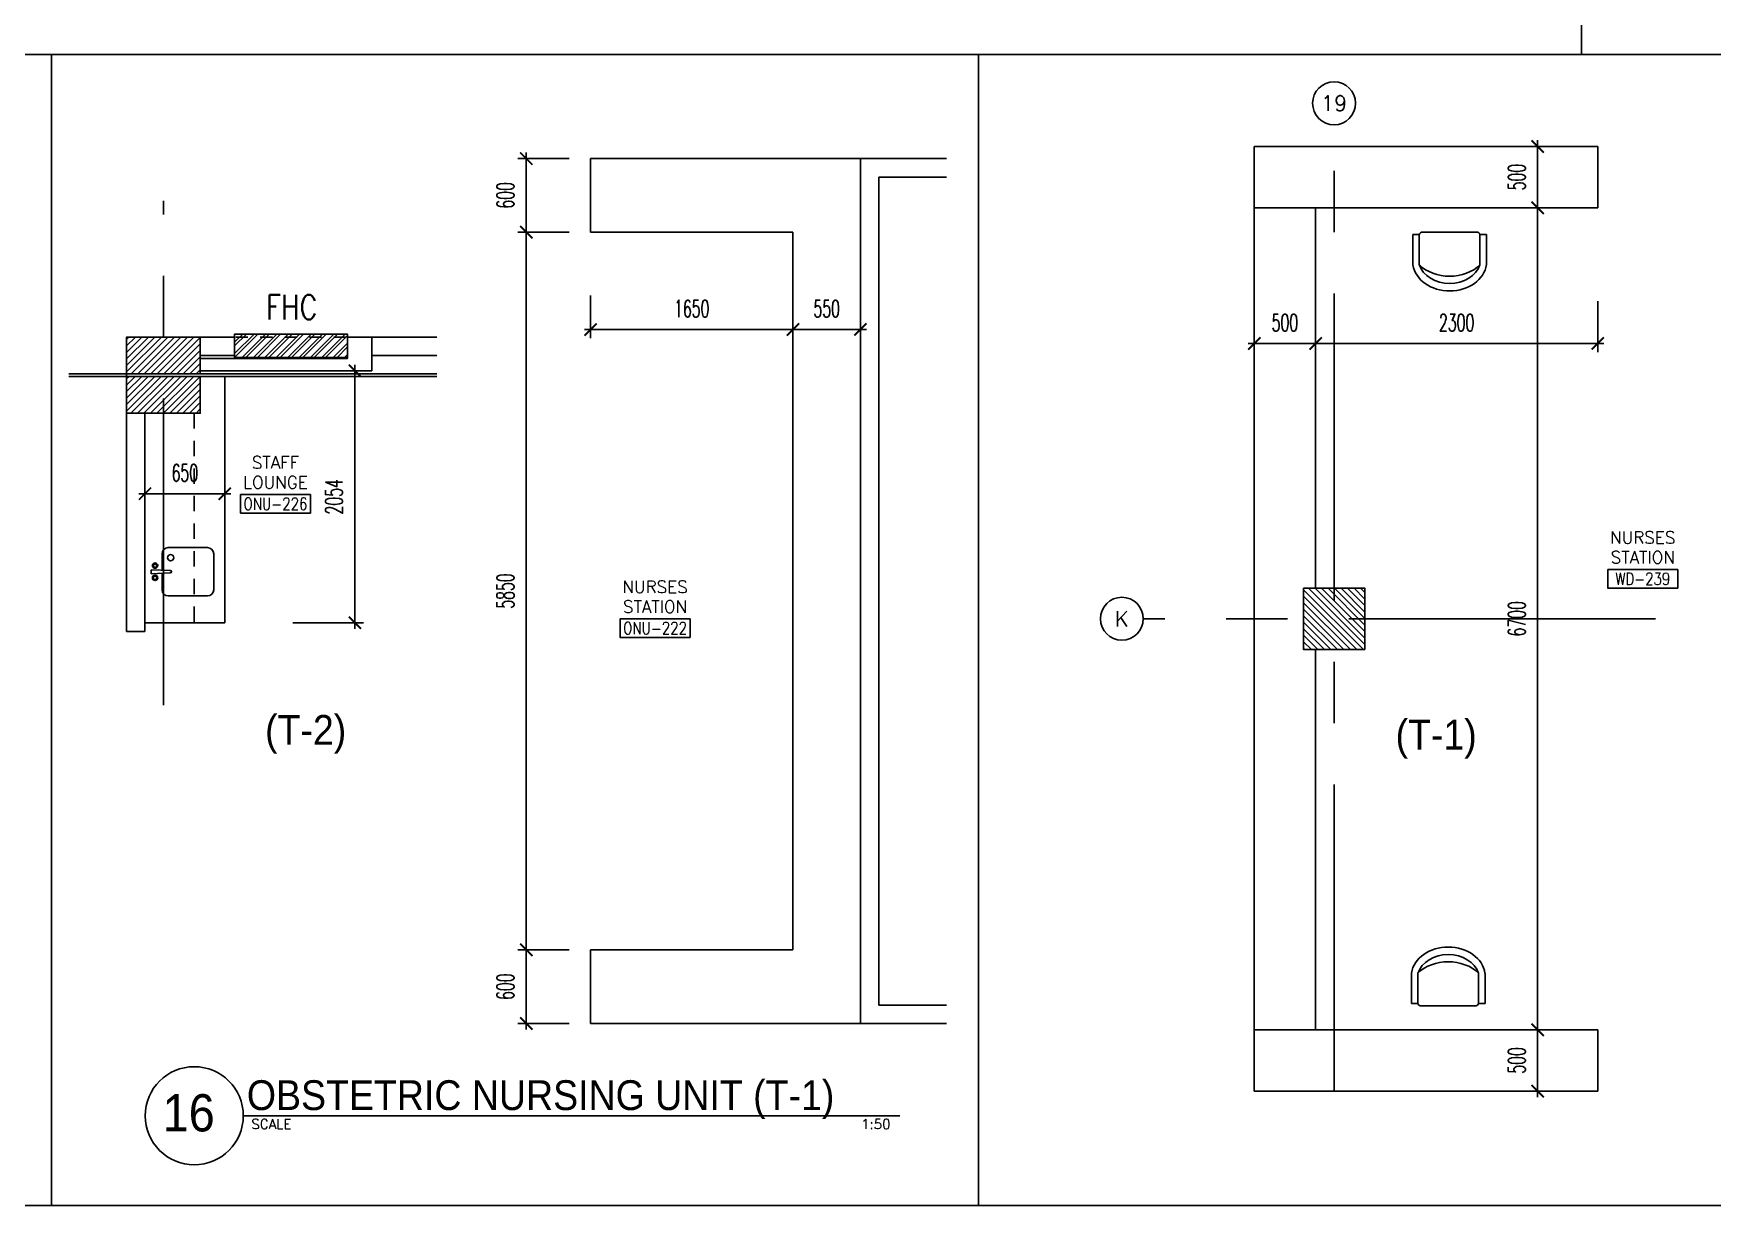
# Model space of a CAD drawing. Extents: x 417759.1 to 417809, y 43468.8 to 43507.6.
# Drawn here: x 417780.79 to 417794.48, y 43468.76 to 43478.31 of the extents above; entities that cross this region are included whole.
import ezdxf
from ezdxf.enums import TextEntityAlignment as Align

# ---------------------------------------------------------------- set-up
doc = ezdxf.new("R2010")
doc.units = 0
doc.header["$MEASUREMENT"] = 0
doc.header["$PDMODE"] = 3
doc.header["$PDSIZE"] = 0.1
for name, pattern in [('CENTERX2', [4, 2.5, -0.5, 0.5, -0.5]), ('HIDDEN', [0.375, 0.25, -0.125]), ('HIDDEN2', [0.1875, 0.125, -0.0625])]:
    doc.linetypes.add(name, pattern=pattern)
doc.layers.get('0').update_dxf_attribs({"linetype": 'CONTINUOUS'})
doc.layers.get('DEFPOINTS').update_dxf_attribs({"linetype": 'CONTINUOUS'})
for name, color, linetype in [('AX', 6, 'CONTINUOUS'), ('AX-CR', 2, 'CONTINUOUS'), ('AX-DIM', 4, 'CONTINUOUS'), ('AX-TXT', 4, 'CONTINUOUS'), ('AXES', 11, 'CENTERX2'), ('COL', 2, 'CONTINUOUS'), ('COUNTER', 2, 'CONTINUOUS'), ('DIM', 4, 'CONTINUOUS'), ('Doted', 3, 'HIDDEN2'), ('EJ', 9, 'CONTINUOUS'), ('FHC', 4, 'CONTINUOUS'), ('FMCHAIR', 5, 'CONTINUOUS'), ('HAT', 8, 'CONTINUOUS'), ('RM-BOX', 2, 'CONTINUOUS'), ('RM-NAME', 2, 'CONTINUOUS'), ('RM-NO', 2, 'CONTINUOUS'), ('TXT', 2, 'CONTINUOUS'), ('TXT1', 2, 'CONTINUOUS'), ('WALL', 6, 'CONTINUOUS')]:
    doc.layers.add(name, color=color, linetype=linetype)
doc.styles.add('ROMANS', font='ROMANS.shx', dxfattribs={"width": 0.6})
doc.styles.add('TTXT', font='swisse.ttf', dxfattribs={"width": 0.6})
doc.dimstyles.new('STANDARD in', dxfattribs={"dimtxt": 0.14, "dimasz": 0.1, "dimexe": 0.07, "dimexo": 0.05, "dimgap": 0.1, "dimtad": 1, "dimdec": 0, "dimlfac": 1000, "dimzin": 0, "dimdsep": 46, "dimtxsty": 'ROMANS', "dimblk": 'ARCHTICK', "dimcen": 0.05, "dimdle": 0.05, "dimclrd": 4, "dimclre": 4, "dimclrt": 2, "dimadec": 0, "dimazin": 0, "dimtfac": 1, "dimtdec": 0, "dimtmove": 2, "dimatfit": 3, "dimfxl": 0, "dimtolj": 1, "dimtzin": 0, "dimarcsym": 0})

# ---------------------------------------------------------------- blocks, each defined once
blk = doc.blocks.new('CHR3')
for p, q in [((-0.039, 0.5), (-0.558, 0.5)), ((-0.039, 0.5), (-0.039, 0.412)), ((-0.05, 0.412), (-0.558, 0.412)), ((0, 0.362), (0, -0.362)), ((-0.05, -0.412), (-0.558, -0.412)), ((-0.039, -0.411), (-0.039, -0.5)), ((-0.039, -0.5), (-0.553, -0.5))]:
    blk.add_line(p, q)
for centre, radius, start, end in [((-0.497, 0), 0.503, 97.0495, 263.5769), ((-0.446, 0), 0.427, 105.249, 254.751), ((-0.212, 0), 0.538, 130.0756, 229.9244), ((-0.05, 0.362), 0.05, 0, 90), ((-0.05, -0.362), 0.05, 270, 0)]:
    blk.add_arc(centre, radius, start, end)
blk = doc.blocks.new('RM1')
at = {"layer": 'RM-BOX'}
blk.add_lwpolyline([(570, -200), (-570, -200), (-570, -500), (570, -500)], close=True, dxfattribs=at)
at = {"layer": 'RM-NAME', "style": 'ROMANS'}
for tag, p in [('ROOMNAME1', (0, 324)), ('ROOMNAME2', (0, 0))]:
    blk.add_attdef(tag, text='', height=200, dxfattribs=at).set_placement(p, align=Align.MIDDLE)
at = {"layer": 'RM-NO', "style": 'ROMANS', "width": 0.8}
blk.add_attdef('ROOMNO', text='', height=200, dxfattribs=at).set_placement((0, -350), align=Align.MIDDLE)
blk = doc.blocks.new('COL50')
at = {"layer": 'COL'}
blk.add_lwpolyline([(-250, 250), (-250, -250), (250, -250), (250, 250)], close=True, dxfattribs=at)
blk = doc.blocks.new('*X259')
at = {"color": 0}
for p, q in [((238729, 162732), (239186, 163190)), ((238729, 162785), (239133, 163190)), ((238729, 162838), (239080, 163190)), ((238729, 162891), (239027, 163190)), ((238729, 162944), (238974, 163190)), ((238729, 162997), (238921, 163190)), ((238729, 163050), (238868, 163190)), ((238729, 163103), (238815, 163190)), ((238729, 163157), (238762, 163190)), ((238739, 162690), (239229, 163179)), ((238792, 162690), (239229, 163126)), ((238845, 162690), (239229, 163073)), ((238898, 162690), (239229, 163020)), ((238951, 162690), (239229, 162967)), ((239004, 162690), (239229, 162914)), ((239057, 162690), (239229, 162861)), ((239110, 162690), (239229, 162808)), ((239163, 162690), (239229, 162755)), ((239216, 162690), (239229, 162702))]:
    blk.add_line(p, q, dxfattribs=at)
blk = doc.blocks.new('_ARCHTICK')
at = {"color": 0, "linetype": 'ByBlock', "const_width": 0.15}
blk.add_lwpolyline([(-0.5, -0.5), (0.5, 0.5)], dxfattribs=at)
blk = doc.blocks.new('*D260')
at = {"layer": 'DEFPOINTS', "color": 0, "linetype": 'ByBlock'}
for p in [(417792.638, 43476.892), (417792.471, 43470.192), (417793.055, 43470.192)]:
    blk.add_point(p, dxfattribs=at)
at = {"layer": 'DIM', "color": 4, "linetype": 'ByBlock', "lineweight": -2}
for p, q in [((417792.688, 43476.892), (417793.125, 43476.892)), ((417793.055, 43476.942), (417793.055, 43470.142)), ((417792.521, 43470.192), (417793.125, 43470.192))]:
    blk.add_line(p, q, dxfattribs=at)
at = {"layer": 'DIM', "color": 4, "linetype": 'ByBlock', "lineweight": -2, "xscale": 0.1, "yscale": 0.1, "zscale": 0.1}
for p, rotation in [((417793.055, 43476.892), 90), ((417793.055, 43470.192), 270)]:
    blk.add_blockref('_ARCHTICK', p, dxfattribs=dict(at, rotation=rotation))
at = {"layer": 'DIM', "color": 2, "linetype": 'ByBlock', "insert": (417792.885, 43473.542), "char_height": 0.14, "attachment_point": 5, "rotation": 90, "style": 'ROMANS'}
blk.add_mtext('\\A1;6700', dxfattribs=at)
blk = doc.blocks.new('*D261')
at = {"layer": 'DEFPOINTS', "color": 0, "linetype": 'ByBlock'}
for p in [(417792.633, 43477.392), (417792.62, 43476.892), (417793.055, 43476.892)]:
    blk.add_point(p, dxfattribs=at)
at = {"layer": 'DIM', "color": 4, "linetype": 'ByBlock', "lineweight": -2}
for p, q in [((417793.055, 43477.442), (417793.055, 43476.842)), ((417792.683, 43477.392), (417793.125, 43477.392)), ((417792.67, 43476.892), (417793.125, 43476.892))]:
    blk.add_line(p, q, dxfattribs=at)
at = {"layer": 'DIM', "color": 4, "linetype": 'ByBlock', "lineweight": -2, "xscale": 0.1, "yscale": 0.1, "zscale": 0.1}
for p, rotation in [((417793.055, 43477.392), 90), ((417793.055, 43476.892), 270)]:
    blk.add_blockref('_ARCHTICK', p, dxfattribs=dict(at, rotation=rotation))
at = {"layer": 'DIM', "color": 2, "linetype": 'ByBlock', "insert": (417792.885, 43477.142), "char_height": 0.14, "attachment_point": 5, "rotation": 90, "style": 'ROMANS'}
blk.add_mtext('\\A1;500', dxfattribs=at)
blk = doc.blocks.new('*D262')
at = {"layer": 'DEFPOINTS', "color": 0, "linetype": 'ByBlock'}
for p in [(417792.488, 43470.192), (417792.476, 43469.692), (417793.055, 43469.692)]:
    blk.add_point(p, dxfattribs=at)
at = {"layer": 'DIM', "color": 4, "linetype": 'ByBlock', "lineweight": -2}
for p, q in [((417792.538, 43470.192), (417793.125, 43470.192)), ((417793.055, 43470.242), (417793.055, 43469.642)), ((417792.526, 43469.692), (417793.125, 43469.692))]:
    blk.add_line(p, q, dxfattribs=at)
at = {"layer": 'DIM', "color": 4, "linetype": 'ByBlock', "lineweight": -2, "xscale": 0.1, "yscale": 0.1, "zscale": 0.1}
for p, rotation in [((417793.055, 43470.192), 90), ((417793.055, 43469.692), 270)]:
    blk.add_blockref('_ARCHTICK', p, dxfattribs=dict(at, rotation=rotation))
at = {"layer": 'DIM', "color": 2, "linetype": 'ByBlock', "insert": (417792.885, 43469.942), "char_height": 0.14, "attachment_point": 5, "rotation": 90, "style": 'ROMANS'}
blk.add_mtext('\\A1;500', dxfattribs=at)
blk = doc.blocks.new('*D263')
at = {"layer": 'DEFPOINTS', "color": 0, "linetype": 'ByBlock'}
for p in [(417790.745, 43476.221), (417791.245, 43476.208), (417790.745, 43475.786)]:
    blk.add_point(p, dxfattribs=at)
at = {"layer": 'DIM', "color": 4, "linetype": 'ByBlock', "lineweight": -2}
for p, q in [((417790.745, 43476.171), (417790.745, 43475.716)), ((417791.245, 43476.158), (417791.245, 43475.716)), ((417791.295, 43475.786), (417790.695, 43475.786))]:
    blk.add_line(p, q, dxfattribs=at)
at = {"layer": 'DIM', "color": 4, "linetype": 'ByBlock', "lineweight": -2, "xscale": 0.1, "yscale": 0.1, "zscale": 0.1, "rotation": 180}
blk.add_blockref('_ARCHTICK', (417790.745, 43475.786), dxfattribs=at)
at = {"layer": 'DIM', "color": 4, "linetype": 'ByBlock', "lineweight": -2, "xscale": 0.1, "yscale": 0.1, "zscale": 0.1}
blk.add_blockref('_ARCHTICK', (417791.245, 43475.786), dxfattribs=at)
at = {"layer": 'DIM', "color": 2, "linetype": 'ByBlock', "insert": (417790.995, 43475.956), "char_height": 0.14, "attachment_point": 5, "style": 'ROMANS'}
blk.add_mtext('\\A1;500', dxfattribs=at)
blk = doc.blocks.new('*D264')
at = {"layer": 'DEFPOINTS', "color": 0, "linetype": 'ByBlock'}
for p in [(417791.245, 43476.239), (417793.545, 43476.181), (417791.245, 43475.786)]:
    blk.add_point(p, dxfattribs=at)
at = {"layer": 'DIM', "color": 4, "linetype": 'ByBlock', "lineweight": -2}
for p, q in [((417791.245, 43476.189), (417791.245, 43475.716)), ((417793.545, 43476.131), (417793.545, 43475.716)), ((417793.595, 43475.786), (417791.195, 43475.786))]:
    blk.add_line(p, q, dxfattribs=at)
at = {"layer": 'DIM', "color": 4, "linetype": 'ByBlock', "lineweight": -2, "xscale": 0.1, "yscale": 0.1, "zscale": 0.1, "rotation": 180}
blk.add_blockref('_ARCHTICK', (417791.245, 43475.786), dxfattribs=at)
at = {"layer": 'DIM', "color": 4, "linetype": 'ByBlock', "lineweight": -2, "xscale": 0.1, "yscale": 0.1, "zscale": 0.1}
blk.add_blockref('_ARCHTICK', (417793.545, 43475.786), dxfattribs=at)
at = {"layer": 'DIM', "color": 2, "linetype": 'ByBlock', "insert": (417792.395, 43475.956), "char_height": 0.14, "attachment_point": 5, "style": 'ROMANS'}
blk.add_mtext('\\A1;2300', dxfattribs=at)
blk = doc.blocks.new('*D265')
at = {"layer": 'AX-DIM', "color": 4, "linetype": 'Continuous', "lineweight": -2}
for p, q in [((417783.128, 43475.563), (417783.484, 43475.563)), ((417783.414, 43473.459), (417783.414, 43475.613)), ((417782.907, 43473.509), (417783.484, 43473.509))]:
    blk.add_line(p, q, dxfattribs=at)
at = {"layer": 'DEFPOINTS', "color": 0, "linetype": 'Continuous'}
for p in [(417783.078, 43475.563), (417783.414, 43475.563), (417782.857, 43473.509)]:
    blk.add_point(p, dxfattribs=at)
at = {"layer": 'AX-DIM', "color": 4, "linetype": 'Continuous', "lineweight": -2, "xscale": 0.1, "yscale": 0.1, "zscale": 0.1}
for p, rotation in [((417783.414, 43475.563), 90), ((417783.414, 43473.509), 270)]:
    blk.add_blockref('_ARCHTICK', p, dxfattribs=dict(at, rotation=rotation))
at = {"layer": 'AX-DIM', "color": 2, "linetype": 'Continuous', "insert": (417783.244, 43474.536), "char_height": 0.14, "attachment_point": 5, "rotation": 90, "style": 'ROMANS'}
blk.add_mtext('\\A1;2054', dxfattribs=at)
blk = doc.blocks.new('*D266')
at = {"layer": 'AX-DIM', "color": 4, "linetype": 'Continuous', "lineweight": -2}
for p, q in [((417782.403014, 43474.561446), (417781.653014, 43474.561446)), ((417781.703014, 43474.329409), (417781.703014, 43474.631446)), ((417782.353014, 43474.329409), (417782.353014, 43474.631446))]:
    blk.add_line(p, q, dxfattribs=at)
at = {"layer": 'DEFPOINTS', "color": 0, "linetype": 'Continuous'}
for p in [(417781.703014, 43474.561446), (417781.703014, 43474.279409), (417782.353014, 43474.279409)]:
    blk.add_point(p, dxfattribs=at)
at = {"layer": 'AX-DIM', "color": 4, "linetype": 'Continuous', "lineweight": -2, "xscale": 0.1, "yscale": 0.1, "zscale": 0.1, "rotation": 180}
blk.add_blockref('_ARCHTICK', (417781.703014, 43474.561446), dxfattribs=at)
at = {"layer": 'AX-DIM', "color": 4, "linetype": 'Continuous', "lineweight": -2, "xscale": 0.1, "yscale": 0.1, "zscale": 0.1}
blk.add_blockref('_ARCHTICK', (417782.353014, 43474.561446), dxfattribs=at)
at = {"layer": 'AX-DIM', "color": 2, "linetype": 'Continuous', "insert": (417782.028014, 43474.731446), "char_height": 0.14, "attachment_point": 5, "style": 'ROMANS'}
blk.add_mtext('\\A1;650', dxfattribs=at)
blk = doc.blocks.new('C5')
at = {"layer": 'HAT', "linetype": 'ByBlock'}
h = blk.add_hatch(dxfattribs=at)
h.set_pattern_fill('ANSI31', color=256, scale=300, style=0)
h.set_pattern_definition([(45, (-223356.182, -51411.005), (-26.516504, 26.516504), [])])
h.paths.add_polyline_path([(300, 300), (0, 300), (0, 0), (300, 0)])
h.paths.add_polyline_path([(600, 300), (300, 300), (300, 0), (600, 0)])
at = {"layer": 'COL'}
blk.add_lwpolyline([(600, 300), (0, 300), (0, 0), (600, 0)], close=True, dxfattribs=at)
blk = doc.blocks.new('*D269')
at = {"layer": 'AX-DIM', "color": 4, "linetype": 'Continuous', "lineweight": -2}
for p, q in [((417784.811, 43470.893), (417784.811, 43470.193)), ((417785.161, 43470.843), (417784.741, 43470.843)), ((417785.161, 43470.243), (417784.741, 43470.243))]:
    blk.add_line(p, q, dxfattribs=at)
at = {"layer": 'DEFPOINTS', "color": 0, "linetype": 'Continuous'}
for p in [(417785.211, 43470.843), (417784.811, 43470.243), (417785.211, 43470.243)]:
    blk.add_point(p, dxfattribs=at)
at = {"layer": 'AX-DIM', "color": 4, "linetype": 'Continuous', "lineweight": -2, "xscale": 0.1, "yscale": 0.1, "zscale": 0.1}
for p, rotation in [((417784.811, 43470.843), 90), ((417784.811, 43470.243), 270)]:
    blk.add_blockref('_ARCHTICK', p, dxfattribs=dict(at, rotation=rotation))
at = {"layer": 'AX-DIM', "color": 2, "linetype": 'Continuous', "insert": (417784.641, 43470.543), "char_height": 0.14, "attachment_point": 5, "rotation": 90, "style": 'ROMANS'}
blk.add_mtext('\\A1;600', dxfattribs=at)
blk = doc.blocks.new('*D270')
at = {"layer": 'AX-DIM', "color": 4, "linetype": 'Continuous', "lineweight": -2}
for p, q in [((417784.811, 43476.743), (417784.811, 43470.793)), ((417785.161, 43476.693), (417784.741, 43476.693)), ((417785.161, 43470.843), (417784.741, 43470.843))]:
    blk.add_line(p, q, dxfattribs=at)
at = {"layer": 'DEFPOINTS', "color": 0, "linetype": 'Continuous'}
for p in [(417785.211, 43476.693), (417784.811, 43470.843), (417785.211, 43470.843)]:
    blk.add_point(p, dxfattribs=at)
at = {"layer": 'AX-DIM', "color": 4, "linetype": 'Continuous', "lineweight": -2, "xscale": 0.1, "yscale": 0.1, "zscale": 0.1}
for p, rotation in [((417784.811, 43476.693), 90), ((417784.811, 43470.843), 270)]:
    blk.add_blockref('_ARCHTICK', p, dxfattribs=dict(at, rotation=rotation))
at = {"layer": 'AX-DIM', "color": 2, "linetype": 'Continuous', "insert": (417784.641, 43473.768), "char_height": 0.14, "attachment_point": 5, "rotation": 90, "style": 'ROMANS'}
blk.add_mtext('\\A1;5850', dxfattribs=at)
blk = doc.blocks.new('*D271')
at = {"layer": 'AX-DIM', "color": 4, "linetype": 'Continuous', "lineweight": -2}
for p, q in [((417785.161, 43477.293), (417784.741, 43477.293)), ((417784.811, 43477.343), (417784.811, 43476.643)), ((417785.161, 43476.693), (417784.741, 43476.693))]:
    blk.add_line(p, q, dxfattribs=at)
at = {"layer": 'DEFPOINTS', "color": 0, "linetype": 'Continuous'}
for p in [(417785.211, 43477.293), (417784.811, 43476.693), (417785.211, 43476.693)]:
    blk.add_point(p, dxfattribs=at)
at = {"layer": 'AX-DIM', "color": 4, "linetype": 'Continuous', "lineweight": -2, "xscale": 0.1, "yscale": 0.1, "zscale": 0.1}
for p, rotation in [((417784.811, 43477.293), 90), ((417784.811, 43476.693), 270)]:
    blk.add_blockref('_ARCHTICK', p, dxfattribs=dict(at, rotation=rotation))
at = {"layer": 'AX-DIM', "color": 2, "linetype": 'Continuous', "insert": (417784.641, 43476.993), "char_height": 0.14, "attachment_point": 5, "rotation": 90, "style": 'ROMANS'}
blk.add_mtext('\\A1;600', dxfattribs=at)
blk = doc.blocks.new('*D272')
at = {"layer": 'AX-DIM', "color": 4, "linetype": 'Continuous', "lineweight": -2}
for p, q in [((417785.335, 43476.178), (417785.335, 43475.83)), ((417786.985, 43476.178), (417786.985, 43475.83)), ((417785.285, 43475.9), (417787.035, 43475.9))]:
    blk.add_line(p, q, dxfattribs=at)
at = {"layer": 'DEFPOINTS', "color": 0, "linetype": 'Continuous'}
for p in [(417785.335, 43476.228), (417786.985, 43476.228), (417786.985, 43475.9)]:
    blk.add_point(p, dxfattribs=at)
at = {"layer": 'AX-DIM', "color": 4, "linetype": 'Continuous', "lineweight": -2, "xscale": 0.1, "yscale": 0.1, "zscale": 0.1, "rotation": 180}
blk.add_blockref('_ARCHTICK', (417785.335, 43475.9), dxfattribs=at)
at = {"layer": 'AX-DIM', "color": 4, "linetype": 'Continuous', "lineweight": -2, "xscale": 0.1, "yscale": 0.1, "zscale": 0.1}
blk.add_blockref('_ARCHTICK', (417786.985, 43475.9), dxfattribs=at)
at = {"layer": 'AX-DIM', "color": 2, "linetype": 'Continuous', "insert": (417786.16, 43476.07), "char_height": 0.14, "attachment_point": 5, "style": 'ROMANS'}
blk.add_mtext('\\A1;1650', dxfattribs=at)
blk = doc.blocks.new('*D273')
at = {"layer": 'AX-DIM', "color": 4, "linetype": 'Continuous', "lineweight": -2}
for p, q in [((417786.985, 43476.178), (417786.985, 43475.83)), ((417787.535, 43476.178), (417787.535, 43475.83)), ((417786.935, 43475.9), (417787.585, 43475.9))]:
    blk.add_line(p, q, dxfattribs=at)
at = {"layer": 'DEFPOINTS', "color": 0, "linetype": 'Continuous'}
for p in [(417786.985, 43476.228), (417787.535, 43476.228), (417787.535, 43475.9)]:
    blk.add_point(p, dxfattribs=at)
at = {"layer": 'AX-DIM', "color": 4, "linetype": 'Continuous', "lineweight": -2, "xscale": 0.1, "yscale": 0.1, "zscale": 0.1, "rotation": 180}
blk.add_blockref('_ARCHTICK', (417786.985, 43475.9), dxfattribs=at)
at = {"layer": 'AX-DIM', "color": 4, "linetype": 'Continuous', "lineweight": -2, "xscale": 0.1, "yscale": 0.1, "zscale": 0.1}
blk.add_blockref('_ARCHTICK', (417787.535, 43475.9), dxfattribs=at)
at = {"layer": 'AX-DIM', "color": 2, "linetype": 'Continuous', "insert": (417787.26, 43476.07), "char_height": 0.14, "attachment_point": 5, "style": 'ROMANS'}
blk.add_mtext('\\A1;550', dxfattribs=at)
blk = doc.blocks.new('AXU')
at = {"layer": 'AX-CR'}
blk.add_circle((0, 350), 350, dxfattribs=at)
at = {"layer": 'AX-TXT', "style": 'ROMANS'}
blk.add_attdef('AX', text='', height=250, dxfattribs=at).set_placement((0, 350), align=Align.MIDDLE)

msp = doc.modelspace()

# ---------------------------------------------------------------- hatches: boundary and pattern name
at = {"layer": 'FHC', "linetype": 'ByBlock', "ltscale": 0.3}
h = msp.add_hatch(dxfattribs=at)
h.set_pattern_fill('ANSI32', color=11, scale=0.175, style=0)
h.set_pattern_definition([(45, (417550.23683, 43444.621874), (-0.046403883, 0.046403883), []), (45, (417550.26777, 43444.621874), (-0.046403883, 0.046403883), [])])
h.paths.add_polyline_path([(417783.353, 43475.6729), (417783.353, 43475.8629), (417782.433, 43475.8629), (417782.433, 43475.6729)])
h.paths.add_polyline_path([(417782.2204, 43475.2518), (417782.2204, 43475.6726), (417782.4829, 43475.6726), (417782.4829, 43475.2518)], flags=9)

# ---------------------------------------------------------------- linework, layer by layer
at = {"layer": 'AX-DIM'}
for p, q in [((417793.4129, 43488.2568), (417793.4129, 43478.1421)), ((417759.0538, 43478.1421), (417809.0021, 43478.1421)), ((417780.9404, 43478.1421), (417780.9404, 43468.7602)), ((417788.4968, 43478.1421), (417788.4968, 43468.7602)), ((417759.0538, 43468.7602), (417809.0021, 43468.7602))]:
    msp.add_line(p, q, dxfattribs=at)
at = {"layer": 'AXES'}
for p, q in [((417791.3954, 43469.6923), (417791.3954, 43477.5687)), ((417781.853, 43472.8386), (417781.853, 43476.9493)), ((417794.0164, 43473.5423), (417789.8407, 43473.5423))]:
    msp.add_line(p, q, dxfattribs=at)
at = {"layer": 'COUNTER', "linetype": 'ByBlock'}
for p, q in [((417787.5347, 43477.2928), (417785.3347, 43477.2928)), ((417785.3347, 43477.2928), (417785.3347, 43476.6928)), ((417790.7454, 43477.3923), (417790.7454, 43469.6923)), ((417790.7454, 43477.3923), (417790.7454, 43469.6923)), ((417793.5454, 43477.3923), (417790.7454, 43477.3923)), ((417793.5454, 43477.3923), (417790.7454, 43477.3923)), ((417793.5454, 43476.8923), (417793.5454, 43477.3923)), ((417793.5454, 43476.8923), (417793.5454, 43477.3923)), ((417791.2454, 43473.7923), (417791.2454, 43476.8923)), ((417791.2454, 43473.7923), (417791.2454, 43476.8923)), ((417791.2454, 43476.8923), (417793.5454, 43476.8923)), ((417791.2454, 43476.8923), (417793.5454, 43476.8923)), ((417785.3347, 43476.6928), (417786.9847, 43476.6928)), ((417786.9847, 43476.6928), (417786.9847, 43470.8428)), ((417782.353, 43475.5179), (417782.353, 43473.5091)), ((417781.8425, 43474.0718), (417781.8425, 43473.9353)), ((417782.2135, 43474.1217), (417781.8924, 43474.1217)), ((417782.2634, 43473.7789), (417782.2634, 43474.0718)), ((417781.7543, 43473.9414), (417781.9096, 43473.9353)), ((417781.7543, 43473.9414), (417781.7543, 43473.9093)), ((417781.7543, 43473.9093), (417781.9096, 43473.9154)), ((417781.8425, 43473.9154), (417781.8425, 43473.7789)), ((417791.2454, 43473.7923), (417791.1454, 43473.7923)), ((417791.2454, 43473.7923), (417791.1454, 43473.7923)), ((417791.1454, 43473.7923), (417791.1454, 43473.2923)), ((417791.1454, 43473.7923), (417791.1454, 43473.2923)), ((417781.8924, 43473.729), (417782.2135, 43473.729)), ((417781.703, 43473.5091), (417782.353, 43473.5091)), ((417791.1454, 43473.2923), (417791.2454, 43473.2923)), ((417791.1454, 43473.2923), (417791.2454, 43473.2923)), ((417791.2454, 43470.1923), (417791.2454, 43473.2923)), ((417785.3347, 43470.8428), (417785.3347, 43470.2428)), ((417786.9847, 43470.8428), (417785.3347, 43470.8428)), ((417785.3347, 43470.2428), (417787.5347, 43470.2428)), ((417793.5454, 43470.1922), (417791.2454, 43470.1923)), ((417793.5454, 43470.1922), (417791.2454, 43470.1923)), ((417793.5454, 43469.6922), (417793.5454, 43470.1922)), ((417793.5454, 43469.6922), (417793.5454, 43470.1922)), ((417790.7454, 43469.6923), (417793.5454, 43469.6922)), ((417790.7454, 43469.6923), (417793.5454, 43469.6922))]:
    msp.add_line(p, q, dxfattribs=at)
at = {"layer": 'COUNTER'}
for p, q in [((417790.7454, 43477.3923), (417790.7454, 43469.6923)), ((417793.5454, 43477.3923), (417790.7454, 43477.3923)), ((417793.5454, 43476.8923), (417793.5454, 43477.3923)), ((417793.5454, 43476.8923), (417793.5454, 43477.3923)), ((417793.5454, 43476.8923), (417790.7454, 43476.8923)), ((417791.2454, 43476.8923), (417791.2454, 43473.7923)), ((417793.5454, 43476.8923), (417791.2454, 43476.8923)), ((417791.2454, 43473.2923), (417791.2454, 43470.1923)), ((417791.2454, 43473.2923), (417791.2454, 43470.1923)), ((417793.5454, 43470.1922), (417790.7454, 43470.1923)), ((417793.5454, 43470.1922), (417793.5454, 43469.6922)), ((417793.5454, 43469.6922), (417790.7454, 43469.6923))]:
    msp.add_line(p, q, dxfattribs=at)
at = {"layer": 'COUNTER', "linetype": 'ByBlock'}
for centre, radius in [((417781.912, 43474.0398), 0.0255), ((417781.7854, 43473.9751), 0.0217), ((417781.7854, 43473.8756), 0.0217), ((417781.7854, 43473.9751), 0.014), ((417781.7854, 43473.8756), 0.014)]:
    msp.add_circle(centre, radius, dxfattribs=at)
for centre, radius, start, end in [((417781.8924, 43474.0718), 0.0499, 90, 180), ((417782.2135, 43474.0718), 0.0499, 0, 90), ((417781.9096, 43473.9253), 0.00997, 270, 90), ((417781.8924, 43473.7789), 0.0499, 180, 270), ((417782.2135, 43473.7789), 0.0499, 270, 0)]:
    msp.add_arc(centre, radius, start, end, dxfattribs=at)
at = {"layer": 'Doted'}
msp.add_line((417782.103, 43475.2179), (417782.103, 43473.5091), dxfattribs=at)
at = {"layer": 'EJ', "color": 8}
for p, q in [((417781.0828, 43475.5379), (417784.0832, 43475.5379)), ((417781.0828, 43475.5179), (417784.0832, 43475.5179))]:
    msp.add_line(p, q, dxfattribs=at)
at = {"layer": 'FHC', "color": 250, "linetype": 'HIDDEN', "ltscale": 0.25}
msp.add_line((417782.4427, 43475.8379), (417783.3374, 43475.8379), dxfattribs=at)
at = {"layer": 'FHC', "linetype": 'ByBlock', "ltscale": 0.3}
msp.add_lwpolyline([(417782.433, 43475.8629), (417783.353, 43475.8629), (417783.353, 43475.6729), (417782.433, 43475.6729)], close=True, dxfattribs=at)
at = {"layer": 'TXT', "color": 6}
msp.add_line((417782.5046, 43469.4911), (417787.8549, 43469.4911), dxfattribs=at)
msp.add_circle((417782.1046, 43469.4911), 0.4, dxfattribs=at)
at = {"layer": 'WALL', "color": 6}
for p, q in [((417787.5347, 43477.2928), (417788.2358, 43477.2928)), ((417787.5347, 43470.2428), (417787.5347, 43477.2928)), ((417788.2358, 43477.1428), (417787.6847, 43477.1428)), ((417787.6847, 43477.1428), (417787.6847, 43470.3928)), ((417781.553, 43475.8379), (417782.433, 43475.8379)), ((417781.553, 43475.8379), (417781.553, 43473.4379)), ((417783.353, 43475.8379), (417784.0832, 43475.8379)), ((417783.553, 43475.6879), (417783.553, 43475.8379)), ((417782.153, 43475.6879), (417782.433, 43475.6879)), ((417782.153, 43475.6629), (417783.353, 43475.6629)), ((417783.553, 43475.6879), (417784.0832, 43475.6879)), ((417783.553, 43475.5629), (417783.553, 43475.6879)), ((417782.153, 43475.5629), (417783.553, 43475.5629)), ((417781.703, 43475.2179), (417781.703, 43473.4379)), ((417781.553, 43473.4379), (417781.703, 43473.4379)), ((417787.6847, 43470.3928), (417788.2358, 43470.3928)), ((417787.5347, 43470.2428), (417788.2358, 43470.2428))]:
    msp.add_line(p, q, dxfattribs=at)
at = {"layer": 'WALL'}
msp.add_line((417790.7454, 43477.3923), (417790.7454, 43469.6923), dxfattribs=at)
at = {"layer": 'WALL', "linetype": 'ByBlock'}
msp.add_line((417783.353, 43475.6629), (417783.353, 43475.8379), dxfattribs=at)
at = {"layer": 'WALL', "linetype": 'Continuous'}
msp.add_line((417783.553, 43475.5629), (417783.553, 43475.5629), dxfattribs=at)
at = {"layer": 'WALL', "linetype": 'ByBlock', "ltscale": 0.3}
msp.add_lwpolyline([(417791.1454, 43473.7923), (417791.6454, 43473.7923), (417791.6454, 43473.2923), (417791.1454, 43473.2923)], close=True, dxfattribs=at)

# ---------------------------------------------------------------- block references
at = {"layer": 'AX', "xscale": 0.0005000000237487257, "yscale": 0.0004999999946448952, "zscale": 0.0005}
for p, values in [((417791.3954, 43477.5687), {'AX': '19'}), ((417789.6658, 43473.3673), {'AX': 'K'})]:
    msp.add_blockref('AXU', p, dxfattribs=at).add_auto_attribs(values)
at = {"layer": 'COL', "xscale": 0.0009999999892897904, "yscale": 0.000999999996565748, "zscale": 0.001}
for name, p in [('C5', (417781.553, 43475.5379)), ('C5', (417781.553, 43475.2179)), ('COL50', (417791.3954, 43473.5423))]:
    msp.add_blockref(name, p, dxfattribs=at)
at = {"layer": 'FMCHAIR', "yscale": 0.5999999999985448, "zscale": 0.54, "rotation": 90}
for p, xscale in [((417792.3377, 43476.6943), 0.4800000000032014), ((417792.326, 43470.3863), -0.4800000000032014)]:
    msp.add_blockref('CHR3', p, dxfattribs=dict(at, xscale=xscale))
at = {"layer": 'HAT', "xscale": -0.0009999999892897904, "yscale": 0.000999999996565748, "zscale": 0.001}
msp.add_blockref('*X259', (418030.374, 43310.6025), dxfattribs=at)
at = {"layer": 'RM-NAME'}
ref = msp.add_blockref('RM1', (417793.9121, 43474.0427), dxfattribs=dict(at, xscale=-0.0005000000237487257, yscale=0.0005000000019208528, zscale=0.0005))
ref.add_attrib('ROOMNO', 'WD-239', dxfattribs={"layer": 'RM-NO', "height": 0.1, "style": 'ROMANS', "width": 0.8}).set_placement((417793.9121, 43473.8677), align=Align.MIDDLE)
ref.add_attrib('ROOMNAME2', 'STATION', dxfattribs={"height": 0.1, "style": 'ROMANS'}).set_placement((417793.9121, 43474.0427), align=Align.MIDDLE)
ref.add_attrib('ROOMNAME1', 'NURSES', dxfattribs={"height": 0.1, "style": 'ROMANS'}).set_placement((417793.9121, 43474.2046), align=Align.MIDDLE)
at = {"layer": 'RM-NO', "xscale": 0.0005000000237487257, "yscale": 0.0005000000019208528, "zscale": 0.0005}
for p, values in [((417782.7667, 43474.6541), {'ROOMNO': 'ONU-226', 'ROOMNAME2': 'LOUNGE', 'ROOMNAME1': 'STAFF'}), ((417785.8607, 43473.6405), {'ROOMNO': 'ONU-222', 'ROOMNAME2': 'STATION', 'ROOMNAME1': 'NURSES'})]:
    msp.add_blockref('RM1', p, dxfattribs=at).add_auto_attribs(values)

# ---------------------------------------------------------------- texts
at = {"layer": 'FHC', "style": 'ROMANS', "width": 0.8}
msp.add_text('FHC', height=0.2, dxfattribs=at).set_placement((417782.6895, 43475.9821))
at = {"layer": 'RM-NAME', "style": 'ROMANS', "width": 1}
for tag, p in [('SCALE', (417782.733, 43469.4235)), ('1:50', (417787.6602, 43469.4235))]:
    msp.add_attdef(tag, text='', height=0.08, dxfattribs=at).set_placement(p, align=Align.MIDDLE)
at = {"layer": 'TXT1', "color": 6, "style": 'TTXT', "width": 0.9}
for s, height, p in [(' (T-2)', 0.24314, (417782.5968, 43472.5147)), (' (T-1)', 0.24314, (417791.8119, 43472.4758)), ('OBSTETRIC NURSING UNIT (T-1)', 0.243141, (417782.5335, 43469.5374)), ('16', 0.30393, (417781.8466, 43469.3632))]:
    msp.add_text(s, height=height, dxfattribs=at).set_placement(p)

# ---------------------------------------------------------------- dimensions: what is measured, and where the dimension line sits
at = {"layer": 'AX-DIM', "linetype": 'Continuous'}
for base, p1, p2, picture, middle in [((417784.8112, 43476.6928), (417785.2113, 43477.2928), (417785.2113, 43476.6928), '*D271', (417784.6412, 43476.9928)), ((417784.8112, 43470.8428), (417785.2113, 43476.6928), (417785.2113, 43470.8428), '*D270', (417784.6412, 43473.7678)), ((417783.4142, 43475.5629), (417782.857, 43473.5091), (417783.0781, 43475.5629), '*D265', (417783.2442, 43474.536)), ((417784.8112, 43470.2428), (417785.2113, 43470.8428), (417785.2113, 43470.2428), '*D269', (417784.6412, 43470.5428))]:
    dim = msp.add_linear_dim(base=base, p1=p1, p2=p2, angle=90, dimstyle='STANDARD in', dxfattribs=at)
    dim.commit()
    dim.dimension.update_dxf_attribs({"geometry": picture, "text_midpoint": middle})
for base, p1, p2, picture, middle in [((417786.9847, 43475.9004), (417785.3347, 43476.2276), (417786.9847, 43476.2276), '*D272', (417786.1597, 43476.0704)), ((417787.5347, 43475.9004), (417786.9847, 43476.2276), (417787.5347, 43476.2276), '*D273', (417787.2597, 43476.0704)), ((417781.703, 43474.5614), (417782.353, 43474.2794), (417781.703, 43474.2794), '*D266', (417782.028, 43474.7314))]:
    dim = msp.add_linear_dim(base=base, p1=p1, p2=p2, dimstyle='STANDARD in', dxfattribs=at)
    dim.commit()
    dim.dimension.update_dxf_attribs({"geometry": picture, "text_midpoint": middle})
at = {"layer": 'DIM', "linetype": 'ByBlock', "ltscale": 0.3}
for base, p1, p2, picture, middle in [((417793.0551, 43476.8923), (417792.6329, 43477.3923), (417792.6205, 43476.8923), '*D261', (417792.8851, 43477.1423)), ((417793.0551, 43470.1922), (417792.6376, 43476.8923), (417792.4713, 43470.1922), '*D260', (417792.8851, 43473.5423)), ((417793.0551, 43469.6923), (417792.4881, 43470.1923), (417792.4756, 43469.6923), '*D262', (417792.8851, 43469.9423))]:
    dim = msp.add_linear_dim(base=base, p1=p1, p2=p2, angle=90, dimstyle='STANDARD in', dxfattribs=at)
    dim.commit()
    dim.dimension.update_dxf_attribs({"geometry": picture, "text_midpoint": middle})
for base, p1, p2, picture, middle in [((417790.7454, 43475.7859), (417791.2454, 43476.2081), (417790.7454, 43476.2205), '*D263', (417790.9954, 43475.9559)), ((417791.2454, 43475.7859), (417793.5454, 43476.1815), (417791.2454, 43476.2385), '*D264', (417792.3954, 43475.9559))]:
    dim = msp.add_linear_dim(base=base, p1=p1, p2=p2, dimstyle='STANDARD in', dxfattribs=at)
    dim.commit()
    dim.dimension.update_dxf_attribs({"geometry": picture, "text_midpoint": middle})

doc.saveas('drawing.dxf')
